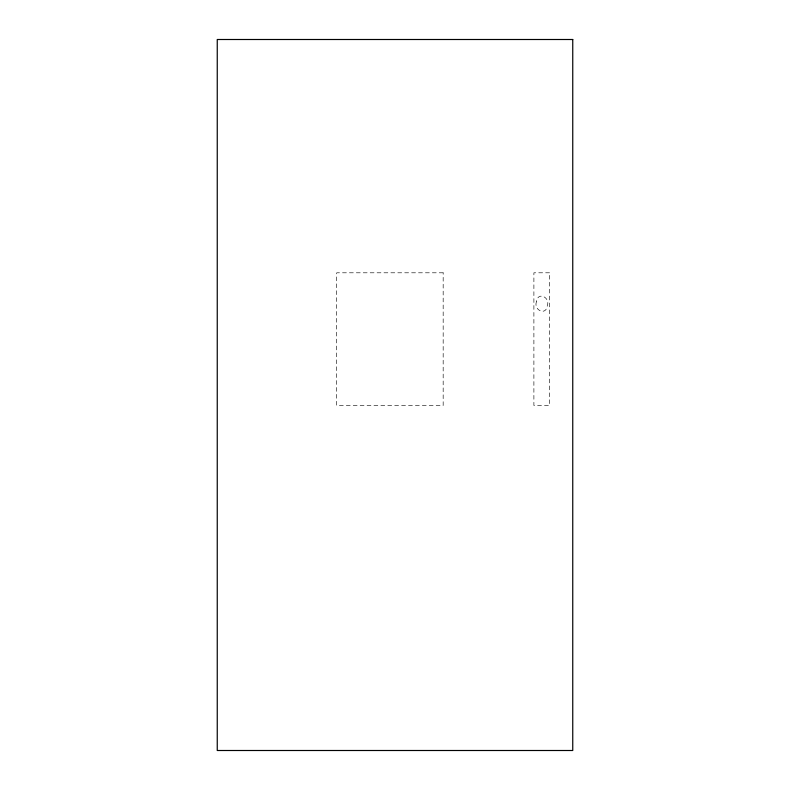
<?xml version="1.0" encoding="UTF-8"?>
<svg xmlns="http://www.w3.org/2000/svg" width="790" height="790" viewBox="0 0 790 790"><rect width="100%" height="100%" fill="white"/><g stroke="black" fill="none" stroke-linecap="round" stroke-linejoin="round"><path stroke-width="0.59" stroke-dasharray="3.95 2.96" d="M536.479 301.632C533.211 309.957 546.058 316.247 547.292 305.769C550.571 297.435 537.723 291.154 536.479 301.632M443.17 272.797L336.688 272.797L336.688 405.477L443.17 405.477L443.17 272.797M549.563 272.797L533.892 272.797L533.892 405.477L549.563 405.477L549.563 272.797"/><path stroke-width="1.19" d="M572.75 39.5L217.25 39.5L217.25 750.5L572.75 750.5L572.75 39.5"/></g></svg>
